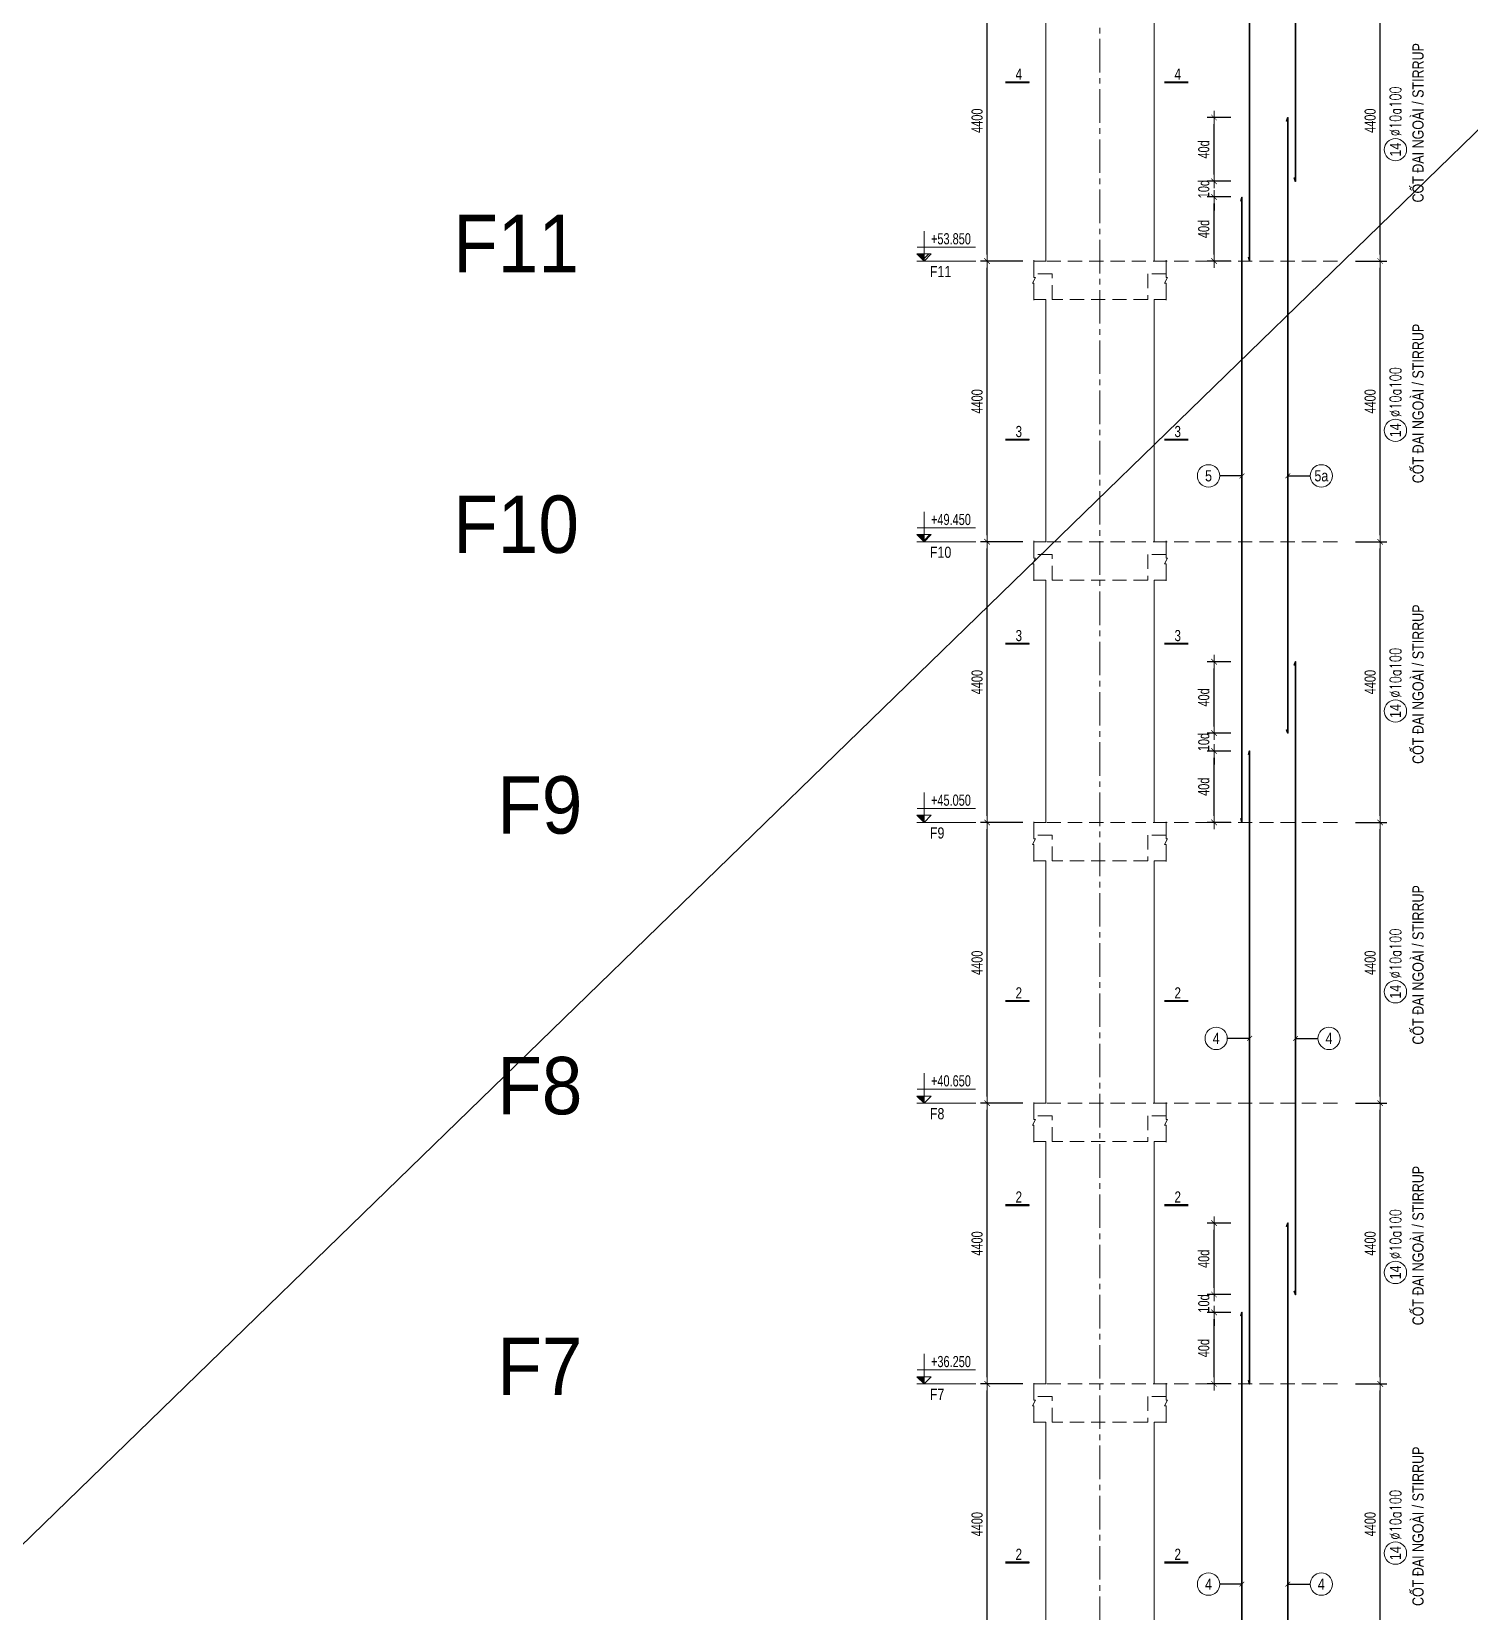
# Model space of a CAD drawing. Header units: millimetres. Extents: x 49323 to 380960, y -6102 to 181761.
# Drawn here: x 96765 to 119304, y 42264 to 67028 of the extents above; entities that cross this region are included whole.
import ezdxf
from ezdxf.enums import TextEntityAlignment as Align

# ---------------------------------------------------------------- set-up
doc = ezdxf.new("R2010")
doc.units = ezdxf.units.MM
doc.linetypes.add('CENTER2', pattern=[1.125, 0.75, -0.125, 0.125, -0.125])
doc.linetypes.add('HIDDEN2', pattern=[4.7625, 3.175, -1.5875])
doc.layers.get('0').update_dxf_attribs({"lineweight": 20})
doc.layers.get('Defpoints').update_dxf_attribs({"color": 151, "lineweight": 9})
for name, color, linetype, lineweight in [('kata_thep chu', 4, 'Continuous', 35), ('NDC_S_ANNO', 7, 'Continuous', 20), ('NDC_S_AXIS', 5, 'CENTER2', 13), ('NDC_S_BREAK-LINE', 1, 'Continuous', 15), ('NDC_S_CONTINUOUS', 3, 'Continuous', 20), ('NDC_S_DIM', 1, 'Continuous', 15), ('NDC_S_HIDDEN', 8, 'HIDDEN2', 13), ('NDC_S_LEADER', 1, 'Continuous', 15), ('NDC_S_SYMBOL', 1, 'Continuous', 15), ('NDC_S_TEXT SYMBOL', 7, 'Continuous', 20), ('NDC_S_THIN LINE', 8, 'Continuous', 9), ('NDC_S_VN TEXT', 7, 'Continuous', 20)]:
    doc.layers.add(name, color=color, linetype=linetype, lineweight=lineweight)
doc.styles.add('ARIAL', font='arial.ttf', dxfattribs={"width": 0.8})
doc.styles.add('DrawingTitle', font='FRADM.TTF', dxfattribs={"width": 0.95})
doc.styles.add('NDC_ANNO', font='', dxfattribs={"width": 0.8})
doc.styles.add('NDC_DIM', font='', dxfattribs={"width": 0.75})
doc.styles.add('NDC_EN TXT', font='romans.shx', dxfattribs={"width": 0.8})
doc.styles.add('NDC_VIE TXT', font='arial.ttf', dxfattribs={"width": 0.8})
doc.styles.get('NDC_ANNO').set_extended_font_data('Dotum')
doc.styles.get('NDC_DIM').set_extended_font_data('Dotum')
doc.dimstyles.new('NDC_dim_70', dxfattribs={"dimscale": 70, "dimtxt": 2.5, "dimasz": 1.5, "dimexe": 1.5, "dimexo": 2.5, "dimgap": 1, "dimtad": 1, "dimdec": 0, "dimzin": 0, "dimdsep": 46, "dimtxsty": 'NDC_DIM', "dimblk": 'DIMMARK', "dimcen": 0.09, "dimdle": 1.2, "dimclrd": 1, "dimclre": 1, "dimclrt": 3, "dimadec": 0, "dimazin": 0, "dimtfac": 1, "dimtdec": 0, "dimtix": 1, "dimtofl": 0, "dimtmove": 0, "dimatfit": 3, "dimfxl": 8, "dimfxlon": 1, "dimtolj": 1, "dimtzin": 0, "dimarcsym": 0})
doc.dimstyles.new('NDC_dim_75', dxfattribs={"dimscale": 75, "dimtxt": 2.5, "dimasz": 1.5, "dimexe": 1.5, "dimexo": 2.5, "dimgap": 1, "dimtad": 1, "dimdec": 0, "dimzin": 0, "dimdsep": 46, "dimtxsty": 'NDC_DIM', "dimblk": 'DIMMARK', "dimcen": 0.09, "dimdle": 1.2, "dimclrd": 1, "dimclre": 1, "dimclrt": 3, "dimadec": 0, "dimazin": 0, "dimtfac": 1, "dimtdec": 0, "dimtix": 1, "dimtofl": 0, "dimtmove": 0, "dimatfit": 3, "dimfxl": 8, "dimfxlon": 1, "dimtolj": 1, "dimtzin": 0, "dimarcsym": 0})

# ---------------------------------------------------------------- blocks, each defined once
blk = doc.blocks.new('DIMMARK')
at = {"layer": 'NDC_S_DIM', "color": 1}
blk.add_line((-1.5, 0), (1, 0), dxfattribs=at)
at = {"layer": 'NDC_S_DIM', "color": 2, "const_width": 0.1}
blk.add_lwpolyline([(-0.42, -0.42), (0.42, 0.42)], dxfattribs=at)
blk = doc.blocks.new('*D19')
at = {"layer": 'Defpoints', "color": 0, "transparency": 16777216}
for p in [(111745, 45831), (112663, 45831), (112663, 41431)]:
    blk.add_point(p, dxfattribs=at)
at = {"layer": 'NDC_S_DIM', "color": 1, "lineweight": -2, "transparency": 16777216}
for p, q in [((112305, 45831), (111640, 45831)), ((111745, 41536), (111745, 45726)), ((112305, 41431), (111640, 41431))]:
    blk.add_line(p, q, dxfattribs=at)
at = {"layer": 'NDC_S_DIM', "color": 1, "lineweight": -2, "transparency": 16777216, "xscale": 105, "yscale": 105, "zscale": 105}
for p, rotation in [((111745, 45831), 90), ((111745, 41431), 270)]:
    blk.add_blockref('DIMMARK', p, dxfattribs=dict(at, rotation=rotation))
at = {"layer": 'NDC_S_DIM', "color": 3, "transparency": 16777216, "insert": (111587, 43631), "char_height": 175, "attachment_point": 5, "rotation": 90, "style": 'NDC_DIM'}
blk.add_mtext('\\A1;4400', dxfattribs=at)
blk = doc.blocks.new('*D20')
at = {"layer": 'Defpoints', "color": 0, "transparency": 16777216}
for p in [(111745, 50231), (112663, 50231), (112663, 45831)]:
    blk.add_point(p, dxfattribs=at)
at = {"layer": 'NDC_S_DIM', "color": 1, "lineweight": -2, "transparency": 16777216}
for p, q in [((112305, 50231), (111640, 50231)), ((111745, 45936), (111745, 50126)), ((112305, 45831), (111640, 45831))]:
    blk.add_line(p, q, dxfattribs=at)
at = {"layer": 'NDC_S_DIM', "color": 1, "lineweight": -2, "transparency": 16777216, "xscale": 105, "yscale": 105, "zscale": 105}
for p, rotation in [((111745, 50231), 90), ((111745, 45831), 270)]:
    blk.add_blockref('DIMMARK', p, dxfattribs=dict(at, rotation=rotation))
at = {"layer": 'NDC_S_DIM', "color": 3, "transparency": 16777216, "insert": (111587, 48031), "char_height": 175, "attachment_point": 5, "rotation": 90, "style": 'NDC_DIM'}
blk.add_mtext('\\A1;4400', dxfattribs=at)
blk = doc.blocks.new('*D21')
at = {"layer": 'Defpoints', "color": 0, "transparency": 16777216}
for p in [(111745, 54631), (112663, 54631), (112663, 50231)]:
    blk.add_point(p, dxfattribs=at)
at = {"layer": 'NDC_S_DIM', "color": 1, "lineweight": -2, "transparency": 16777216}
for p, q in [((112305, 54631), (111640, 54631)), ((111745, 50336), (111745, 54526)), ((112305, 50231), (111640, 50231))]:
    blk.add_line(p, q, dxfattribs=at)
at = {"layer": 'NDC_S_DIM', "color": 1, "lineweight": -2, "transparency": 16777216, "xscale": 105, "yscale": 105, "zscale": 105}
for p, rotation in [((111745, 54631), 90), ((111745, 50231), 270)]:
    blk.add_blockref('DIMMARK', p, dxfattribs=dict(at, rotation=rotation))
at = {"layer": 'NDC_S_DIM', "color": 3, "transparency": 16777216, "insert": (111587, 52431), "char_height": 175, "attachment_point": 5, "rotation": 90, "style": 'NDC_DIM'}
blk.add_mtext('\\A1;4400', dxfattribs=at)
blk = doc.blocks.new('*D22')
at = {"layer": 'Defpoints', "color": 0, "transparency": 16777216}
for p in [(111745, 59031), (112663, 59031), (112663, 54631)]:
    blk.add_point(p, dxfattribs=at)
at = {"layer": 'NDC_S_DIM', "color": 1, "lineweight": -2, "transparency": 16777216}
for p, q in [((112305, 59031), (111640, 59031)), ((111745, 54736), (111745, 58926)), ((112305, 54631), (111640, 54631))]:
    blk.add_line(p, q, dxfattribs=at)
at = {"layer": 'NDC_S_DIM', "color": 1, "lineweight": -2, "transparency": 16777216, "xscale": 105, "yscale": 105, "zscale": 105}
for p, rotation in [((111745, 59031), 90), ((111745, 54631), 270)]:
    blk.add_blockref('DIMMARK', p, dxfattribs=dict(at, rotation=rotation))
at = {"layer": 'NDC_S_DIM', "color": 3, "transparency": 16777216, "insert": (111587, 56831), "char_height": 175, "attachment_point": 5, "rotation": 90, "style": 'NDC_DIM'}
blk.add_mtext('\\A1;4400', dxfattribs=at)
blk = doc.blocks.new('*D23')
at = {"layer": 'Defpoints', "color": 0, "transparency": 16777216}
for p in [(111745, 63431), (112663, 63431), (112663, 59031)]:
    blk.add_point(p, dxfattribs=at)
at = {"layer": 'NDC_S_DIM', "color": 1, "lineweight": -2, "transparency": 16777216}
for p, q in [((112305, 63431), (111640, 63431)), ((111745, 59136), (111745, 63326)), ((112305, 59031), (111640, 59031))]:
    blk.add_line(p, q, dxfattribs=at)
at = {"layer": 'NDC_S_DIM', "color": 1, "lineweight": -2, "transparency": 16777216, "xscale": 105, "yscale": 105, "zscale": 105}
for p, rotation in [((111745, 63431), 90), ((111745, 59031), 270)]:
    blk.add_blockref('DIMMARK', p, dxfattribs=dict(at, rotation=rotation))
at = {"layer": 'NDC_S_DIM', "color": 3, "transparency": 16777216, "insert": (111587, 61231), "char_height": 175, "attachment_point": 5, "rotation": 90, "style": 'NDC_DIM'}
blk.add_mtext('\\A1;4400', dxfattribs=at)
blk = doc.blocks.new('*D24')
at = {"layer": 'Defpoints', "color": 0, "transparency": 16777216}
for p in [(111745, 67831), (112663, 67831), (112663, 63431)]:
    blk.add_point(p, dxfattribs=at)
at = {"layer": 'NDC_S_DIM', "color": 1, "lineweight": -2, "transparency": 16777216}
for p, q in [((112305, 67831), (111640, 67831)), ((111745, 63536), (111745, 67726)), ((112305, 63431), (111640, 63431))]:
    blk.add_line(p, q, dxfattribs=at)
at = {"layer": 'NDC_S_DIM', "color": 1, "lineweight": -2, "transparency": 16777216, "xscale": 105, "yscale": 105, "zscale": 105}
for p, rotation in [((111745, 67831), 90), ((111745, 63431), 270)]:
    blk.add_blockref('DIMMARK', p, dxfattribs=dict(at, rotation=rotation))
at = {"layer": 'NDC_S_DIM', "color": 3, "transparency": 16777216, "insert": (111587, 65631), "char_height": 175, "attachment_point": 5, "rotation": 90, "style": 'NDC_DIM'}
blk.add_mtext('\\A1;4400', dxfattribs=at)
blk = doc.blocks.new('*U2117')
at = {"layer": 'NDC_S_ANNO', "color": 0, "linetype": 'ByBlock', "lineweight": -2}
blk.add_line((-4.36, 0), (1, 0), dxfattribs=at)
at = {"layer": 'NDC_S_ANNO', "ltscale": 0.005, "const_width": 0.5}
blk.add_lwpolyline([(1, 0), (-4.36, 0)], dxfattribs=at)
at = {"layer": 'NDC_S_TEXT SYMBOL', "linetype": 'ByBlock', "lineweight": -2, "style": 'NDC_ANNO', "width": 0.8}
blk.add_attdef('DETAIL', text='', height=2.5, dxfattribs=at).set_placement((-0.64, 1.82), align=Align.MIDDLE_RIGHT)
blk = doc.blocks.new('*D184')
at = {"layer": 'Defpoints', "color": 0, "ltscale": 0.005, "transparency": 16777216}
for p in [(115301, 46951, 0), (115739, 46951), (115739, 45831)]:
    blk.add_point(p, dxfattribs=at)
at = {"layer": 'NDC_S_DIM', "color": 1, "lineweight": -2, "ltscale": 0.005, "transparency": 16777216}
for p, q in [((115564, 46951, 0), (115196, 46951, 0)), ((115301, 45936, 0), (115301, 46846, 0)), ((115564, 45831, 0), (115196, 45831, 0))]:
    blk.add_line(p, q, dxfattribs=at)
at = {"layer": 'NDC_S_DIM', "color": 1, "lineweight": -2, "ltscale": 0.005, "transparency": 16777216, "xscale": 105, "yscale": 105, "zscale": 105}
for p, rotation in [((115301, 46951, 0), 90), ((115301, 45831, 0), 270)]:
    blk.add_blockref('DIMMARK', p, dxfattribs=dict(at, rotation=rotation))
at = {"layer": 'NDC_S_DIM', "color": 3, "ltscale": 0.005, "transparency": 16777216, "insert": (115141, 46391, 0), "char_height": 175, "attachment_point": 5, "rotation": 90, "style": 'NDC_DIM'}
blk.add_mtext('\\A1;40d', dxfattribs=at)
blk = doc.blocks.new('*D185')
at = {"layer": 'Defpoints', "color": 0, "ltscale": 0.005, "transparency": 16777216}
for p in [(115301, 47231), (115739, 47231), (115739, 46951)]:
    blk.add_point(p, dxfattribs=at)
at = {"layer": 'NDC_S_DIM', "color": 1, "lineweight": -2, "ltscale": 0.005, "transparency": 16777216}
for p, q in [((115301, 47336), (115301, 47441)), ((115564, 47231), (115196, 47231)), ((115564, 46951), (115196, 46951)), ((115301, 46846), (115301, 46741))]:
    blk.add_line(p, q, dxfattribs=at)
at = {"layer": 'NDC_S_DIM', "color": 1, "lineweight": -2, "ltscale": 0.005, "transparency": 16777216, "xscale": 105, "yscale": 105, "zscale": 105}
for p, rotation in [((115301, 47231), 270), ((115301, 46951), 90)]:
    blk.add_blockref('DIMMARK', p, dxfattribs=dict(at, rotation=rotation))
at = {"layer": 'NDC_S_DIM', "color": 3, "ltscale": 0.005, "transparency": 16777216, "insert": (115141, 47091), "char_height": 175, "attachment_point": 5, "rotation": 90, "style": 'NDC_DIM'}
blk.add_mtext('\\A1;10d', dxfattribs=at)
blk = doc.blocks.new('*D186')
at = {"layer": 'Defpoints', "color": 0, "ltscale": 0.005, "transparency": 16777216}
for p in [(115301, 48351), (115739, 48351), (115739, 47231)]:
    blk.add_point(p, dxfattribs=at)
at = {"layer": 'NDC_S_DIM', "color": 1, "lineweight": -2, "ltscale": 0.005, "transparency": 16777216}
for p, q in [((115564, 48351), (115196, 48351)), ((115301, 47336), (115301, 48246)), ((115564, 47231), (115196, 47231))]:
    blk.add_line(p, q, dxfattribs=at)
at = {"layer": 'NDC_S_DIM', "color": 1, "lineweight": -2, "ltscale": 0.005, "transparency": 16777216, "xscale": 105, "yscale": 105, "zscale": 105}
for p, rotation in [((115301, 48351), 90), ((115301, 47231), 270)]:
    blk.add_blockref('DIMMARK', p, dxfattribs=dict(at, rotation=rotation))
at = {"layer": 'NDC_S_DIM', "color": 3, "ltscale": 0.005, "transparency": 16777216, "insert": (115141, 47791), "char_height": 175, "attachment_point": 5, "rotation": 90, "style": 'NDC_DIM'}
blk.add_mtext('\\A1;40d', dxfattribs=at)
blk = doc.blocks.new('*D187')
at = {"layer": 'Defpoints', "color": 0, "ltscale": 0.005, "transparency": 16777216}
for p in [(115301, 55751, 0), (115739, 55751), (115739, 54631)]:
    blk.add_point(p, dxfattribs=at)
at = {"layer": 'NDC_S_DIM', "color": 1, "lineweight": -2, "ltscale": 0.005, "transparency": 16777216}
for p, q in [((115564, 55751, 0), (115196, 55751, 0)), ((115301, 54736, 0), (115301, 55646, 0)), ((115564, 54631, 0), (115196, 54631, 0))]:
    blk.add_line(p, q, dxfattribs=at)
at = {"layer": 'NDC_S_DIM', "color": 1, "lineweight": -2, "ltscale": 0.005, "transparency": 16777216, "xscale": 105, "yscale": 105, "zscale": 105}
for p, rotation in [((115301, 55751, 0), 90), ((115301, 54631, 0), 270)]:
    blk.add_blockref('DIMMARK', p, dxfattribs=dict(at, rotation=rotation))
at = {"layer": 'NDC_S_DIM', "color": 3, "ltscale": 0.005, "transparency": 16777216, "insert": (115141, 55191, 0), "char_height": 175, "attachment_point": 5, "rotation": 90, "style": 'NDC_DIM'}
blk.add_mtext('\\A1;40d', dxfattribs=at)
blk = doc.blocks.new('*D188')
at = {"layer": 'Defpoints', "color": 0, "ltscale": 0.005, "transparency": 16777216}
for p in [(115301, 56031), (115739, 56031), (115739, 55751)]:
    blk.add_point(p, dxfattribs=at)
at = {"layer": 'NDC_S_DIM', "color": 1, "lineweight": -2, "ltscale": 0.005, "transparency": 16777216}
for p, q in [((115301, 56136), (115301, 56241)), ((115564, 56031), (115196, 56031)), ((115564, 55751), (115196, 55751)), ((115301, 55646), (115301, 55541))]:
    blk.add_line(p, q, dxfattribs=at)
at = {"layer": 'NDC_S_DIM', "color": 1, "lineweight": -2, "ltscale": 0.005, "transparency": 16777216, "xscale": 105, "yscale": 105, "zscale": 105}
for p, rotation in [((115301, 56031), 270), ((115301, 55751), 90)]:
    blk.add_blockref('DIMMARK', p, dxfattribs=dict(at, rotation=rotation))
at = {"layer": 'NDC_S_DIM', "color": 3, "ltscale": 0.005, "transparency": 16777216, "insert": (115141, 55891), "char_height": 175, "attachment_point": 5, "rotation": 90, "style": 'NDC_DIM'}
blk.add_mtext('\\A1;10d', dxfattribs=at)
blk = doc.blocks.new('*D189')
at = {"layer": 'Defpoints', "color": 0, "ltscale": 0.005, "transparency": 16777216}
for p in [(115301, 57151), (115739, 57151), (115739, 56031)]:
    blk.add_point(p, dxfattribs=at)
at = {"layer": 'NDC_S_DIM', "color": 1, "lineweight": -2, "ltscale": 0.005, "transparency": 16777216}
for p, q in [((115564, 57151), (115196, 57151)), ((115301, 56136), (115301, 57046)), ((115564, 56031), (115196, 56031))]:
    blk.add_line(p, q, dxfattribs=at)
at = {"layer": 'NDC_S_DIM', "color": 1, "lineweight": -2, "ltscale": 0.005, "transparency": 16777216, "xscale": 105, "yscale": 105, "zscale": 105}
for p, rotation in [((115301, 57151), 90), ((115301, 56031), 270)]:
    blk.add_blockref('DIMMARK', p, dxfattribs=dict(at, rotation=rotation))
at = {"layer": 'NDC_S_DIM', "color": 3, "ltscale": 0.005, "transparency": 16777216, "insert": (115141, 56591), "char_height": 175, "attachment_point": 5, "rotation": 90, "style": 'NDC_DIM'}
blk.add_mtext('\\A1;40d', dxfattribs=at)
blk = doc.blocks.new('*D190')
at = {"layer": 'Defpoints', "color": 0, "ltscale": 0.005, "transparency": 16777216}
for p in [(115301, 64436, 0), (115739, 64436), (115739, 63431)]:
    blk.add_point(p, dxfattribs=at)
at = {"layer": 'NDC_S_DIM', "color": 1, "lineweight": -2, "ltscale": 0.005, "transparency": 16777216}
for p, q in [((115564, 64436, 0), (115196, 64436, 0)), ((115301, 63536, 0), (115301, 64331, 0)), ((115564, 63431, 0), (115196, 63431, 0))]:
    blk.add_line(p, q, dxfattribs=at)
at = {"layer": 'NDC_S_DIM', "color": 1, "lineweight": -2, "ltscale": 0.005, "transparency": 16777216, "xscale": 105, "yscale": 105, "zscale": 105}
for p, rotation in [((115301, 64436, 0), 90), ((115301, 63431, 0), 270)]:
    blk.add_blockref('DIMMARK', p, dxfattribs=dict(at, rotation=rotation))
at = {"layer": 'NDC_S_DIM', "color": 3, "ltscale": 0.005, "transparency": 16777216, "insert": (115141, 63934, 0), "char_height": 175, "attachment_point": 5, "rotation": 90, "style": 'NDC_DIM'}
blk.add_mtext('\\A1;40d', dxfattribs=at)
blk = doc.blocks.new('*D191')
at = {"layer": 'Defpoints', "color": 0, "ltscale": 0.005, "transparency": 16777216}
for p in [(115301, 64681), (115739, 64681), (115739, 64436)]:
    blk.add_point(p, dxfattribs=at)
at = {"layer": 'NDC_S_DIM', "color": 1, "lineweight": -2, "ltscale": 0.005, "transparency": 16777216}
for p, q in [((115301, 64786), (115301, 64891)), ((115564, 64681), (115196, 64681)), ((115564, 64436), (115196, 64436)), ((115301, 64331), (115301, 64226))]:
    blk.add_line(p, q, dxfattribs=at)
at = {"layer": 'NDC_S_DIM', "color": 1, "lineweight": -2, "ltscale": 0.005, "transparency": 16777216, "xscale": 105, "yscale": 105, "zscale": 105}
for p, rotation in [((115301, 64681), 270), ((115301, 64436), 90)]:
    blk.add_blockref('DIMMARK', p, dxfattribs=dict(at, rotation=rotation))
at = {"layer": 'NDC_S_DIM', "color": 3, "ltscale": 0.005, "transparency": 16777216, "insert": (115141, 64559), "char_height": 175, "attachment_point": 5, "rotation": 90, "style": 'NDC_DIM'}
blk.add_mtext('\\A1;10d', dxfattribs=at)
blk = doc.blocks.new('*D192')
at = {"layer": 'Defpoints', "color": 0, "ltscale": 0.005, "transparency": 16777216}
for p in [(115301, 65681), (115739, 65681), (115739, 64681)]:
    blk.add_point(p, dxfattribs=at)
at = {"layer": 'NDC_S_DIM', "color": 1, "lineweight": -2, "ltscale": 0.005, "transparency": 16777216}
for p, q in [((115564, 65681), (115196, 65681)), ((115301, 64786), (115301, 65576)), ((115564, 64681), (115196, 64681))]:
    blk.add_line(p, q, dxfattribs=at)
at = {"layer": 'NDC_S_DIM', "color": 1, "lineweight": -2, "ltscale": 0.005, "transparency": 16777216, "xscale": 105, "yscale": 105, "zscale": 105}
for p, rotation in [((115301, 65681), 90), ((115301, 64681), 270)]:
    blk.add_blockref('DIMMARK', p, dxfattribs=dict(at, rotation=rotation))
at = {"layer": 'NDC_S_DIM', "color": 3, "ltscale": 0.005, "transparency": 16777216, "insert": (115141, 65181), "char_height": 175, "attachment_point": 5, "rotation": 90, "style": 'NDC_DIM'}
blk.add_mtext('\\A1;40d', dxfattribs=at)
blk = doc.blocks.new('*D242')
at = {"layer": 'Defpoints', "color": 0, "ltscale": 70, "transparency": 16777216}
for p in [(117344, 45831), (117906, 45831), (117344, 41431)]:
    blk.add_point(p, dxfattribs=at)
at = {"layer": 'NDC_S_DIM', "color": 1, "lineweight": -2, "ltscale": 70, "transparency": 16777216}
for p, q in [((117519, 45831), (118011, 45831)), ((117906, 41536), (117906, 45726)), ((117519, 41431), (118011, 41431))]:
    blk.add_line(p, q, dxfattribs=at)
at = {"layer": 'NDC_S_DIM', "color": 1, "lineweight": -2, "ltscale": 70, "transparency": 16777216, "xscale": 105, "yscale": 105, "zscale": 105}
for p, rotation in [((117906, 45831), 90), ((117906, 41431), 270)]:
    blk.add_blockref('DIMMARK', p, dxfattribs=dict(at, rotation=rotation))
at = {"layer": 'NDC_S_DIM', "color": 3, "ltscale": 70, "transparency": 16777216, "insert": (117749, 43631), "char_height": 175, "attachment_point": 5, "rotation": 90, "style": 'NDC_DIM'}
blk.add_mtext('\\A1;4400', dxfattribs=at)
blk = doc.blocks.new('*D243')
at = {"layer": 'Defpoints', "color": 0, "ltscale": 70, "transparency": 16777216}
for p in [(117344, 50231), (117906, 50231), (117344, 45831)]:
    blk.add_point(p, dxfattribs=at)
at = {"layer": 'NDC_S_DIM', "color": 1, "lineweight": -2, "ltscale": 70, "transparency": 16777216}
for p, q in [((117519, 50231), (118011, 50231)), ((117906, 45936), (117906, 50126)), ((117519, 45831), (118011, 45831))]:
    blk.add_line(p, q, dxfattribs=at)
at = {"layer": 'NDC_S_DIM', "color": 1, "lineweight": -2, "ltscale": 70, "transparency": 16777216, "xscale": 105, "yscale": 105, "zscale": 105}
for p, rotation in [((117906, 50231), 90), ((117906, 45831), 270)]:
    blk.add_blockref('DIMMARK', p, dxfattribs=dict(at, rotation=rotation))
at = {"layer": 'NDC_S_DIM', "color": 3, "ltscale": 70, "transparency": 16777216, "insert": (117749, 48031), "char_height": 175, "attachment_point": 5, "rotation": 90, "style": 'NDC_DIM'}
blk.add_mtext('\\A1;4400', dxfattribs=at)
blk = doc.blocks.new('*D244')
at = {"layer": 'Defpoints', "color": 0, "ltscale": 70, "transparency": 16777216}
for p in [(117344, 54631), (117906, 54631), (117344, 50231)]:
    blk.add_point(p, dxfattribs=at)
at = {"layer": 'NDC_S_DIM', "color": 1, "lineweight": -2, "ltscale": 70, "transparency": 16777216}
for p, q in [((117519, 54631), (118011, 54631)), ((117906, 50336), (117906, 54526)), ((117519, 50231), (118011, 50231))]:
    blk.add_line(p, q, dxfattribs=at)
at = {"layer": 'NDC_S_DIM', "color": 1, "lineweight": -2, "ltscale": 70, "transparency": 16777216, "xscale": 105, "yscale": 105, "zscale": 105}
for p, rotation in [((117906, 54631), 90), ((117906, 50231), 270)]:
    blk.add_blockref('DIMMARK', p, dxfattribs=dict(at, rotation=rotation))
at = {"layer": 'NDC_S_DIM', "color": 3, "ltscale": 70, "transparency": 16777216, "insert": (117749, 52431), "char_height": 175, "attachment_point": 5, "rotation": 90, "style": 'NDC_DIM'}
blk.add_mtext('\\A1;4400', dxfattribs=at)
blk = doc.blocks.new('*D245')
at = {"layer": 'Defpoints', "color": 0, "ltscale": 70, "transparency": 16777216}
for p in [(117344, 59031), (117906, 59031), (117344, 54631)]:
    blk.add_point(p, dxfattribs=at)
at = {"layer": 'NDC_S_DIM', "color": 1, "lineweight": -2, "ltscale": 70, "transparency": 16777216}
for p, q in [((117519, 59031), (118011, 59031)), ((117906, 54736), (117906, 58926)), ((117519, 54631), (118011, 54631))]:
    blk.add_line(p, q, dxfattribs=at)
at = {"layer": 'NDC_S_DIM', "color": 1, "lineweight": -2, "ltscale": 70, "transparency": 16777216, "xscale": 105, "yscale": 105, "zscale": 105}
for p, rotation in [((117906, 59031), 90), ((117906, 54631), 270)]:
    blk.add_blockref('DIMMARK', p, dxfattribs=dict(at, rotation=rotation))
at = {"layer": 'NDC_S_DIM', "color": 3, "ltscale": 70, "transparency": 16777216, "insert": (117749, 56831), "char_height": 175, "attachment_point": 5, "rotation": 90, "style": 'NDC_DIM'}
blk.add_mtext('\\A1;4400', dxfattribs=at)
blk = doc.blocks.new('*D246')
at = {"layer": 'Defpoints', "color": 0, "ltscale": 70, "transparency": 16777216}
for p in [(117344, 63431), (117906, 63431), (117344, 59031)]:
    blk.add_point(p, dxfattribs=at)
at = {"layer": 'NDC_S_DIM', "color": 1, "lineweight": -2, "ltscale": 70, "transparency": 16777216}
for p, q in [((117519, 63431), (118011, 63431)), ((117906, 59136), (117906, 63326)), ((117519, 59031), (118011, 59031))]:
    blk.add_line(p, q, dxfattribs=at)
at = {"layer": 'NDC_S_DIM', "color": 1, "lineweight": -2, "ltscale": 70, "transparency": 16777216, "xscale": 105, "yscale": 105, "zscale": 105}
for p, rotation in [((117906, 63431), 90), ((117906, 59031), 270)]:
    blk.add_blockref('DIMMARK', p, dxfattribs=dict(at, rotation=rotation))
at = {"layer": 'NDC_S_DIM', "color": 3, "ltscale": 70, "transparency": 16777216, "insert": (117749, 61231), "char_height": 175, "attachment_point": 5, "rotation": 90, "style": 'NDC_DIM'}
blk.add_mtext('\\A1;4400', dxfattribs=at)
blk = doc.blocks.new('*D247')
at = {"layer": 'Defpoints', "color": 0, "ltscale": 70, "transparency": 16777216}
for p in [(117344, 67831), (117906, 67831), (117344, 63431)]:
    blk.add_point(p, dxfattribs=at)
at = {"layer": 'NDC_S_DIM', "color": 1, "lineweight": -2, "ltscale": 70, "transparency": 16777216}
for p, q in [((117519, 67831), (118011, 67831)), ((117906, 63536), (117906, 67726)), ((117519, 63431), (118011, 63431))]:
    blk.add_line(p, q, dxfattribs=at)
at = {"layer": 'NDC_S_DIM', "color": 1, "lineweight": -2, "ltscale": 70, "transparency": 16777216, "xscale": 105, "yscale": 105, "zscale": 105}
for p, rotation in [((117906, 67831), 90), ((117906, 63431), 270)]:
    blk.add_blockref('DIMMARK', p, dxfattribs=dict(at, rotation=rotation))
at = {"layer": 'NDC_S_DIM', "color": 3, "ltscale": 70, "transparency": 16777216, "insert": (117749, 65631), "char_height": 175, "attachment_point": 5, "rotation": 90, "style": 'NDC_DIM'}
blk.add_mtext('\\A1;4400', dxfattribs=at)
blk = doc.blocks.new('*U2118')
blk.add_circle((-2.5, 0), 2.5)
at = {"layer": 'NDC_S_VN TEXT', "color": 7, "style": 'ARIAL', "width": 0.8}
blk.add_attdef('SH2', text='', height=2.5, dxfattribs=at).set_placement((-2.5, 0), align=Align.MIDDLE)
at = {"layer": 'NDC_S_VN TEXT', "color": 3, "style": 'NDC_EN TXT', "width": 0.75}
blk.add_attdef('DKKC1', (0.5, -1.25), '', height=2.5, dxfattribs=at)
blk = doc.blocks.new('CD')
at = {"layer": 'NDC_S_ANNO'}
blk.add_hatch(color=3, dxfattribs=at).paths.add_polyline_path([(0, 160), (-161, 160), (0, 0)])
at = {"layer": 'NDC_S_ANNO', "ltscale": 50}
h = blk.add_hatch(dxfattribs=at)
h.set_pattern_fill('ANSI31', color=256, scale=140.6, style=0)
h.paths.add_polyline_path([(0, 160), (0, 0), (161, 160)])
for p, q in [((1156, 0), (-164, 0)), ((-159, 314), (1147, 314))]:
    blk.add_line(p, q, dxfattribs=at)
for points in [[(0, 669), (0, 0)], [(0, 0), (-161, 160), (0, 160)], [(0, 0), (161, 160), (0, 160)]]:
    blk.add_lwpolyline(points, dxfattribs=at)
at = {"layer": 'NDC_S_TEXT SYMBOL', "color": 3, "style": 'NDC_DIM', "width": 0.7}
blk.add_attdef('COT', (154, 375), '', height=250, dxfattribs=at)

msp = doc.modelspace()

# ---------------------------------------------------------------- linework, layer by layer
at = {"layer": 'kata_thep chu', "color": 4, "ltscale": 0.005}
for points in [[(116558.8, 64740.7), (116578.8, 64680.7), (116578.8, 74480.7), (116558.8, 74420.7)], [(115839, 63490.7), (115859, 63430.7), (115859, 73230.7), (115839, 73170.7)], [(116438.8, 56090.7), (116458.8, 56030.7), (116458.8, 65680.7), (116438.8, 65620.7)], [(115719, 54690.7), (115739, 54630.7), (115739, 64430.7), (115719, 64370.7)], [(116558.8, 47290.7), (116578.8, 47230.7), (116578.8, 57150.7), (116558.8, 57090.7)], [(115839, 45890.7), (115859, 45830.7), (115859, 55750.7), (115839, 55690.7)], [(116438.8, 38490.7), (116458.8, 38430.7), (116458.8, 48350.7), (116438.8, 48290.7)], [(115719, 37090.7), (115739, 37030.7), (115739, 46950.7), (115719, 46890.7)]]:
    msp.add_lwpolyline(points, dxfattribs=at)
at = {"layer": 'NDC_S_AXIS', "ltscale": 700}
msp.add_line((113513.1, -3699.8), (113513.1, 179341.9), dxfattribs=at)
at = {"layer": 'NDC_S_BREAK-LINE'}
for points in [[(112478.1, 62818.2), (112478.1, 63085.7), (112455.6, 63085.7), (112500.6, 63175.7), (112478.1, 63175.7), (112478.1, 63443.2)], [(114548.1, 62818.2), (114548.1, 63085.7), (114525.6, 63085.7), (114570.6, 63175.7), (114548.1, 63175.7), (114548.1, 63443.2)], [(112478.1, 58418.2), (112478.1, 58685.7), (112455.6, 58685.7), (112500.6, 58775.7), (112478.1, 58775.7), (112478.1, 59043.2)], [(114548.1, 58418.2), (114548.1, 58685.7), (114525.6, 58685.7), (114570.6, 58775.7), (114548.1, 58775.7), (114548.1, 59043.2)], [(112478.1, 54018.2), (112478.1, 54285.7), (112455.6, 54285.7), (112500.6, 54375.7), (112478.1, 54375.7), (112478.1, 54643.2)], [(114548.1, 54018.2), (114548.1, 54285.7), (114525.6, 54285.7), (114570.6, 54375.7), (114548.1, 54375.7), (114548.1, 54643.2)], [(112478.1, 49618.2), (112478.1, 49885.7), (112455.6, 49885.7), (112500.6, 49975.7), (112478.1, 49975.7), (112478.1, 50243.2)], [(114548.1, 49618.2), (114548.1, 49885.7), (114525.6, 49885.7), (114570.6, 49975.7), (114548.1, 49975.7), (114548.1, 50243.2)], [(112478.1, 45218.2), (112478.1, 45485.7), (112455.6, 45485.7), (112500.6, 45575.7), (112478.1, 45575.7), (112478.1, 45843.2)], [(114548.1, 45218.2), (114548.1, 45485.7), (114525.6, 45485.7), (114570.6, 45575.7), (114548.1, 45575.7), (114548.1, 45843.2)]]:
    msp.add_lwpolyline(points, dxfattribs=at)
at = {"layer": 'NDC_S_CONTINUOUS'}
for points in [[(112478.1, 63430.7), (112663.1, 63430.7), (112663.1, 67230.7), (112478.1, 67230.7)], [(114548.1, 63430.7), (114363.1, 63430.7), (114363.1, 67230.7), (114548.1, 67230.7)], [(112478.1, 59030.7), (112663.1, 59030.7), (112663.1, 62830.7), (112478.1, 62830.7)], [(114548.1, 59030.7), (114363.1, 59030.7), (114363.1, 62830.7), (114548.1, 62830.7)], [(112478.1, 54630.7), (112663.1, 54630.7), (112663.1, 58430.7), (112478.1, 58430.7)], [(114548.1, 54630.7), (114363.1, 54630.7), (114363.1, 58430.7), (114548.1, 58430.7)], [(112478.1, 50230.7), (112663.1, 50230.7), (112663.1, 54030.7), (112478.1, 54030.7)], [(114548.1, 50230.7), (114363.1, 50230.7), (114363.1, 54030.7), (114548.1, 54030.7)], [(112478.1, 45830.7), (112663.1, 45830.7), (112663.1, 49630.7), (112478.1, 49630.7)], [(114548.1, 45830.7), (114363.1, 45830.7), (114363.1, 49630.7), (114548.1, 49630.7)], [(112478.1, 41430.7), (112663.1, 41430.7), (112663.1, 45230.7), (112478.1, 45230.7)], [(114548.1, 41430.7), (114363.1, 41430.7), (114363.1, 45230.7), (114548.1, 45230.7)]]:
    msp.add_lwpolyline(points, dxfattribs=at)
at = {"layer": 'NDC_S_DIM', "ltscale": 40}
msp.add_lwpolyline([(239091.8, 181761), (49322.6, -2647.5)], dxfattribs=at)
at = {"layer": 'NDC_S_DIM'}
for centre in [(115214.5, 60063.5), (116983.3, 60063.5), (115334.5, 51246.1), (117103.3, 51246.1), (115214.5, 42691.5), (116983.3, 42691.5)]:
    msp.add_circle(centre, 175, dxfattribs=at)
at = {"layer": 'NDC_S_HIDDEN', "ltscale": 70}
for p, q in [((117234, 63430.7), (112478.1, 63430.7)), ((117234, 59030.7), (112478.1, 59030.7)), ((117234, 54630.7), (112478.1, 54630.7)), ((117234, 50230.7), (112478.1, 50230.7)), ((117234, 45830.7), (112478.1, 45830.7))]:
    msp.add_line(p, q, dxfattribs=at)
for points in [[(114548.1, 63230.7), (114263.1, 63230.7), (114263.1, 62830.7), (112763.1, 62830.7), (112763.1, 63230.7), (112478.1, 63230.7)], [(114548.1, 58830.7), (114263.1, 58830.7), (114263.1, 58430.7), (112763.1, 58430.7), (112763.1, 58830.7), (112478.1, 58830.7)], [(114548.1, 54430.7), (114263.1, 54430.7), (114263.1, 54030.7), (112763.1, 54030.7), (112763.1, 54430.7), (112478.1, 54430.7)], [(114548.1, 50030.7), (114263.1, 50030.7), (114263.1, 49630.7), (112763.1, 49630.7), (112763.1, 50030.7), (112478.1, 50030.7)], [(114548.1, 45630.7), (114263.1, 45630.7), (114263.1, 45230.7), (112763.1, 45230.7), (112763.1, 45630.7), (112478.1, 45630.7)]]:
    msp.add_lwpolyline(points, dxfattribs=at)

# ---------------------------------------------------------------- block references
at = {"layer": 'NDC_S_DIM'}
ref = msp.add_blockref('CD', (110756.4, 63430.7), dxfattribs=dict(at, xscale=0.7, yscale=0.7, zscale=0.7))
ref.add_attrib('COT', '+53.850', (110864.1, 63693), dxfattribs={"layer": '0', "color": 3, "height": 175, "style": 'NDC_DIM', "width": 0.75})
ref = msp.add_blockref('CD', (110756.4, 59030.7), dxfattribs=dict(at, xscale=0.7, yscale=0.7, zscale=0.7))
ref.add_attrib('COT', '+49.450', (110864.1, 59293), dxfattribs={"layer": '0', "color": 3, "height": 175, "style": 'NDC_DIM', "width": 0.75})
ref = msp.add_blockref('CD', (110756.4, 54630.7), dxfattribs=dict(at, xscale=0.7, yscale=0.7, zscale=0.7))
ref.add_attrib('COT', '+45.050', (110864.1, 54893), dxfattribs={"layer": '0', "color": 3, "height": 175, "style": 'NDC_DIM', "width": 0.75})
ref = msp.add_blockref('CD', (110756.4, 50230.7), dxfattribs=dict(at, xscale=0.7, yscale=0.7, zscale=0.7))
ref.add_attrib('COT', '+40.650', (110864.1, 50493), dxfattribs={"layer": '0', "color": 3, "height": 175, "style": 'NDC_DIM', "width": 0.75})
ref = msp.add_blockref('CD', (110756.4, 45830.7), dxfattribs=dict(at, xscale=0.7, yscale=0.7, zscale=0.7))
ref.add_attrib('COT', '+36.250', (110864.1, 46093), dxfattribs={"layer": '0', "color": 3, "height": 175, "style": 'NDC_DIM', "width": 0.75})
at = {"layer": 'NDC_S_SYMBOL', "xscale": 70, "yscale": 70, "zscale": 70}
for p, values in [((112336.5, 66233), {'DETAIL': '4'}), ((114827.7, 66233), {'DETAIL': '4'}), ((112336.5, 60632), {'DETAIL': '3'}), ((114827.7, 60632), {'DETAIL': '3'}), ((112336.5, 57433), {'DETAIL': '3'}), ((114827.7, 57433), {'DETAIL': '3'}), ((112336.5, 51832), {'DETAIL': '2'}), ((114827.7, 51832), {'DETAIL': '2'}), ((112336.5, 48633), {'DETAIL': '2'}), ((114827.7, 48633), {'DETAIL': '2'}), ((112336.5, 43032), {'DETAIL': '2'}), ((114827.7, 43032), {'DETAIL': '2'})]:
    msp.add_blockref('*U2117', p, dxfattribs=at).add_auto_attribs(values)
at = {"layer": 'NDC_S_THIN LINE', "xscale": 70, "yscale": 70, "zscale": 70, "rotation": 90}
for p in [(118144.5, 65352.4), (118144.5, 60952.4), (118144.5, 56552.4), (118144.5, 52152.4), (118144.5, 47752.4), (118144.5, 43352.4)]:
    msp.add_blockref('*U2118', p, dxfattribs=at).add_auto_attribs({'SH2': '14', 'DKKC1': '%%c10a100'})

# ---------------------------------------------------------------- texts
at = {"color": 6, "char_height": 900, "width": 4481.166, "attachment_point": 1, "style": 'DrawingTitle'}
for s, insert in [('F11', (103375.1, 64155.9)), ('F10', (103375.1, 59755.9)), ('F9', (104064.6, 55355.9))]:
    msp.add_mtext(s, dxfattribs=dict(at, insert=insert))
at = {"color": 1, "char_height": 900, "width": 4481.166, "attachment_point": 1, "style": 'DrawingTitle'}
for s, insert in [('F8', (104064.6, 50955.9)), ('F7', (104064.6, 46555.9))]:
    msp.add_mtext(s, dxfattribs=dict(at, insert=insert))
at = {"layer": 'NDC_S_VN TEXT', "style": 'NDC_VIE TXT', "width": 0.8}
for p in [(118498.6, 64348.9), (118498.6, 59948.9), (118498.6, 55548.9), (118498.6, 51148.9), (118498.6, 46748.9), (118498.6, 42348.9)]:
    msp.add_text('CỐT ĐAI NGOÀI / STIRRUP', height=175, rotation=90, dxfattribs=at).set_placement(p, align=Align.MIDDLE_LEFT)
for s, p in [('F11', (110845.9, 63266.6)), ('F10', (110845.9, 58866.6)), ('F9', (110845.9, 54466.6)), ('F8', (110845.9, 50066.6)), ('F7', (110845.9, 45666.6))]:
    msp.add_text(s, height=175, dxfattribs=at).set_placement(p, align=Align.MIDDLE_LEFT)
at = {"layer": 'NDC_S_VN TEXT', "color": 7, "style": 'ARIAL', "width": 0.8}
for s, p in [('5', (115214.5, 60063.5)), ('5a', (116983.3, 60063.5)), ('4', (115334.5, 51246.1)), ('4', (117103.3, 51246.1)), ('4', (115214.5, 42691.5)), ('4', (116983.3, 42691.5))]:
    msp.add_text(s, height=175, dxfattribs=at).set_placement(p, align=Align.MIDDLE)

# ---------------------------------------------------------------- dimensions: what is measured, and where the dimension line sits
at = {"layer": 'NDC_S_DIM'}
for base, p1, p2, picture, middle in [((111744.6, 67830.7), (112663.1, 63430.7), (112663.1, 67830.7), '*D24', (111587, 65630.7)), ((111744.6, 63430.7), (112663.1, 59030.7), (112663.1, 63430.7), '*D23', (111587, 61230.7)), ((111744.6, 59030.7), (112663.1, 54630.7), (112663.1, 59030.7), '*D22', (111587, 56830.7)), ((111744.6, 54630.7), (112663.1, 50230.7), (112663.1, 54630.7), '*D21', (111587, 52430.7)), ((111744.6, 50230.7), (112663.1, 45830.7), (112663.1, 50230.7), '*D20', (111587, 48030.7)), ((111744.6, 45830.7), (112663.1, 41430.7), (112663.1, 45830.7), '*D19', (111587, 43630.7))]:
    dim = msp.add_linear_dim(base=base, p1=p1, p2=p2, angle=90, dimstyle='NDC_dim_70', dxfattribs=at)
    dim.commit()
    dim.dimension.update_dxf_attribs({"geometry": picture, "text_midpoint": middle})
at = {"layer": 'NDC_S_DIM', "ltscale": 70}
for base, p1, p2, picture, middle in [((117906.3, 67830.7), (117344, 63430.7), (117344, 67830.7), '*D247', (117748.7, 65630.7)), ((117906.3, 63430.7), (117344, 59030.7), (117344, 63430.7), '*D246', (117748.7, 61230.7)), ((117906.3, 59030.7), (117344, 54630.7), (117344, 59030.7), '*D245', (117748.7, 56830.7)), ((117906.3, 54630.7), (117344, 50230.7), (117344, 54630.7), '*D244', (117748.7, 52430.7)), ((117906.3, 50230.7), (117344, 45830.7), (117344, 50230.7), '*D243', (117748.7, 48030.7)), ((117906.3, 45830.7), (117344, 41430.7), (117344, 45830.7), '*D242', (117748.7, 43630.7))]:
    dim = msp.add_linear_dim(base=base, p1=p1, p2=p2, angle=90, dimstyle='NDC_dim_70', override={"dimtmove": 1}, dxfattribs=at)
    dim.commit()
    dim.dimension.update_dxf_attribs({"geometry": picture, "text_midpoint": middle})
at = {"layer": 'NDC_S_DIM', "ltscale": 0.005}
for base, p1, p2, text, picture, middle in [((115300.8, 65680.7), (115739, 64680.7), (115739, 65680.7), '40d', '*D192', (115141.4, 65180.7)), ((115300.8, 64680.7), (115739, 64436.4), (115739, 64680.7), '10d', '*D191', (115141.4, 64558.6)), ((115300.8, 64436.4, 0), (115739, 63430.7), (115739, 64436.4), '40d', '*D190', (115141.4, 63933.6, 0)), ((115300.8, 57150.7), (115739, 56030.7), (115739, 57150.7), '40d', '*D189', (115141.4, 56590.7)), ((115300.8, 56030.7), (115739, 55750.7), (115739, 56030.7), '10d', '*D188', (115141.4, 55890.7)), ((115300.8, 55750.7, 0), (115739, 54630.7), (115739, 55750.7), '40d', '*D187', (115141.4, 55190.7, 0)), ((115300.8, 48350.7), (115739, 47230.7), (115739, 48350.7), '40d', '*D186', (115141.4, 47790.7)), ((115300.8, 47230.7), (115739, 46950.7), (115739, 47230.7), '10d', '*D185', (115141.4, 47090.7)), ((115300.8, 46950.7, 0), (115739, 45830.7), (115739, 46950.7), '40d', '*D184', (115141.4, 46390.7, 0))]:
    dim = msp.add_linear_dim(base=base, p1=p1, p2=p2, angle=90, text=text, dimstyle='NDC_dim_70', dxfattribs=at)
    dim.commit()
    dim.dimension.update_dxf_attribs({"geometry": picture, "text_midpoint": middle})

# ---------------------------------------------------------------- leaders
at = {"layer": 'NDC_S_LEADER', "ltscale": 0.005}
for points in [[(115739, 60063.5), (115389.5, 60063.5)], [(116458.8, 60063.5), (116808.3, 60063.5)], [(115859, 51246.1), (115509.5, 51246.1)], [(116578.8, 51246.1), (116928.3, 51246.1)], [(115739, 42691.5), (115389.5, 42691.5)], [(116458.8, 42691.5), (116808.3, 42691.5)]]:
    msp.add_leader(points, dimstyle='NDC_dim_75', override={"dimasz": 1, "dimldrblk": 'ARCHTICK'}, dxfattribs=at)

doc.saveas('drawing.dxf')
